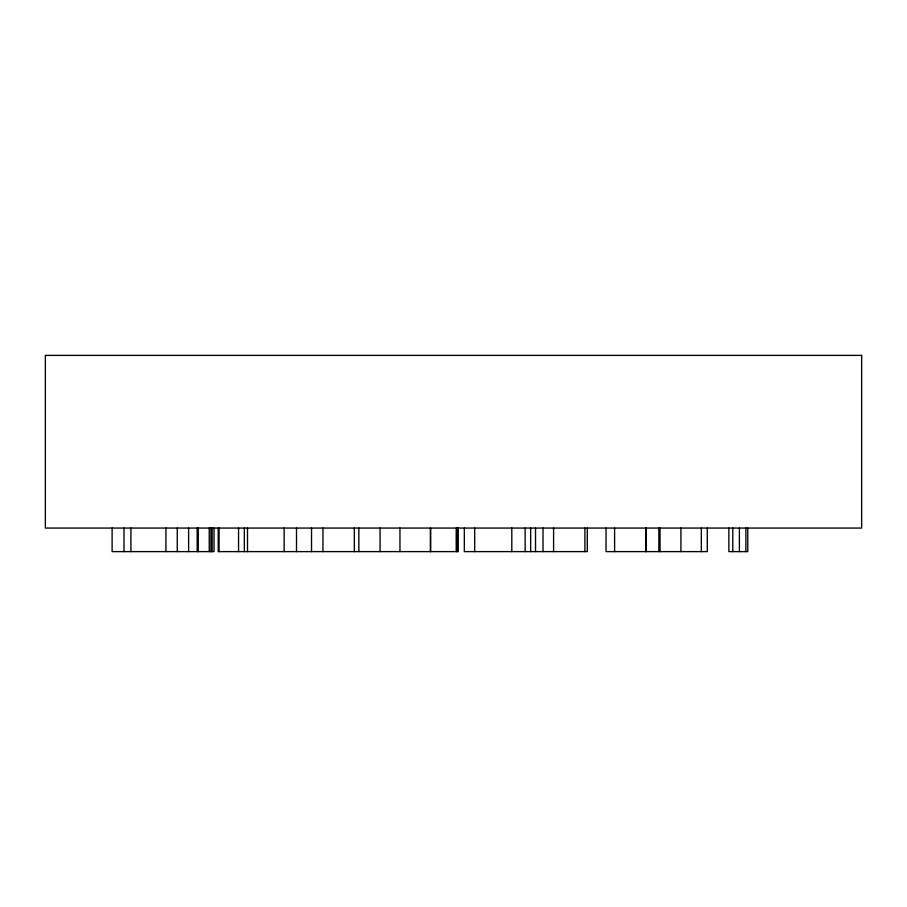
<?xml version="1.0" encoding="UTF-8"?>
<svg xmlns="http://www.w3.org/2000/svg" width="907" height="907" viewBox="0 0 907 907"><rect width="100%" height="100%" fill="white"/><g stroke="black" fill="none" stroke-linecap="round" stroke-linejoin="round"><path stroke-width="1.36" d="M747.765 528.067L747.765 551.615L728.865 551.615L728.865 528.067M745.883 528.067L745.883 551.615M739.398 528.067L739.398 551.615M732.788 528.067L732.788 551.615M707.29 528.067L707.29 551.615L606.035 551.615L606.035 528.067M701.326 528.067L701.326 551.615M680.93 528.067L680.93 551.615M660.047 528.067L660.047 551.615M658.867 528.067L658.867 551.615M645.999 528.067L645.999 551.615M645.852 528.067L645.852 551.615M614.606 528.067L614.606 551.615M587.283 528.067L587.283 551.615L464.327 551.615L464.327 528.067M584.902 528.067L584.902 551.615M553.587 528.067L553.587 551.615M543.01 528.067L543.01 551.615M535.527 528.067L535.527 551.615M530.663 528.067L530.663 551.615M525.142 528.067L525.142 551.615M511.809 528.067L511.809 551.615M474.701 528.067L474.701 551.615M458.25 528.067L458.25 551.615L218.202 551.615L218.202 528.067M457.23 528.067L457.23 551.615M456.21 528.067L456.21 551.615M430.61 528.067L430.61 551.615M430.428 528.067L430.428 551.615M399.953 528.067L399.953 551.615M380.09 528.067L380.09 551.615M358.855 528.067L358.855 551.615M354.342 528.067L354.342 551.615M322.949 528.067L322.949 551.615M311.532 528.067L311.532 551.615M296.51 528.067L296.51 551.615M284.152 528.067L284.152 551.615M247.498 528.067L247.498 551.615M244.334 528.067L244.334 551.615M238.552 528.067L238.552 551.615M219.086 528.067L219.086 551.615M214.029 528.067L214.029 551.615L112.117 551.615L112.117 528.067M212.147 528.067L212.147 551.615M210.912 528.067L210.912 551.615M209.234 528.067L209.234 551.615M198.27 528.067L198.27 551.615M197.17 528.067L197.17 551.615M188.611 528.067L188.611 551.615M177.262 528.067L177.262 551.615M165.913 528.067L165.913 551.615M130.914 528.067L130.914 551.615M123.998 528.067L123.998 551.615M861.65 355.385L45.35 355.385L45.35 528.067L861.65 528.067L861.65 355.385"/></g></svg>
